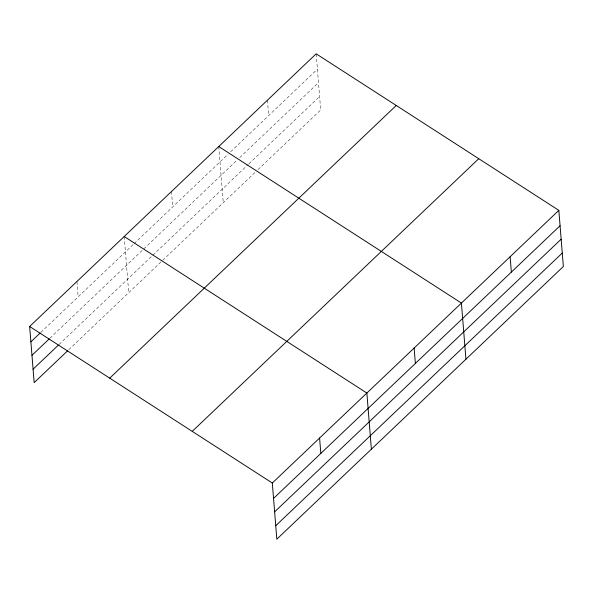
<?xml version="1.0" encoding="UTF-8"?>
<svg xmlns="http://www.w3.org/2000/svg" width="593" height="593" viewBox="0 0 593 593"><rect width="100%" height="100%" fill="white"/><g stroke="black" fill="none" stroke-linecap="round" stroke-linejoin="round"><path stroke-width="0.44" stroke-dasharray="2.96 2.22" d="M40.873 332.354L133.425 244.279M134.092 243.649L227.994 154.284M230.662 151.749L317.403 69.196M49.945 338.21L237.089 160.117M239.757 157.582L318.485 82.657M59.055 344.466L248.208 164.461M248.875 163.824L319.605 96.518M68.795 349.685L162.015 260.972M162.675 260.342L255.294 172.2M257.97 169.657L320.687 109.972L316.173 53.822M267.458 100.18L268.696 115.553M218.75 146.53L223.272 202.68M171.473 191.524L172.711 206.898M124.204 236.511L128.718 292.66M76.927 281.497L78.165 296.871"/><path stroke-width="0.89" d="M67.461 350.952L34.164 382.633L29.65 326.491L316.173 53.822L558.836 210.367L563.35 266.509L276.827 539.178L272.313 483.028L558.836 210.367M30.888 341.864L40.205 332.992M31.97 355.318L49.278 338.84M33.082 369.18L58.388 345.104M109.727 378.149L396.25 105.48M192.236 431.37L478.751 158.709M273.551 498.402L560.066 225.74M274.633 511.855L561.148 239.194M275.745 525.717L562.268 253.055M218.75 146.53L461.413 303.067L465.935 359.217M124.204 236.511L366.867 393.048L371.381 449.197M29.65 326.491L272.313 483.028M510.121 256.717L511.359 272.091M414.144 348.061L415.374 363.435M319.59 438.042L320.828 453.408"/></g></svg>
